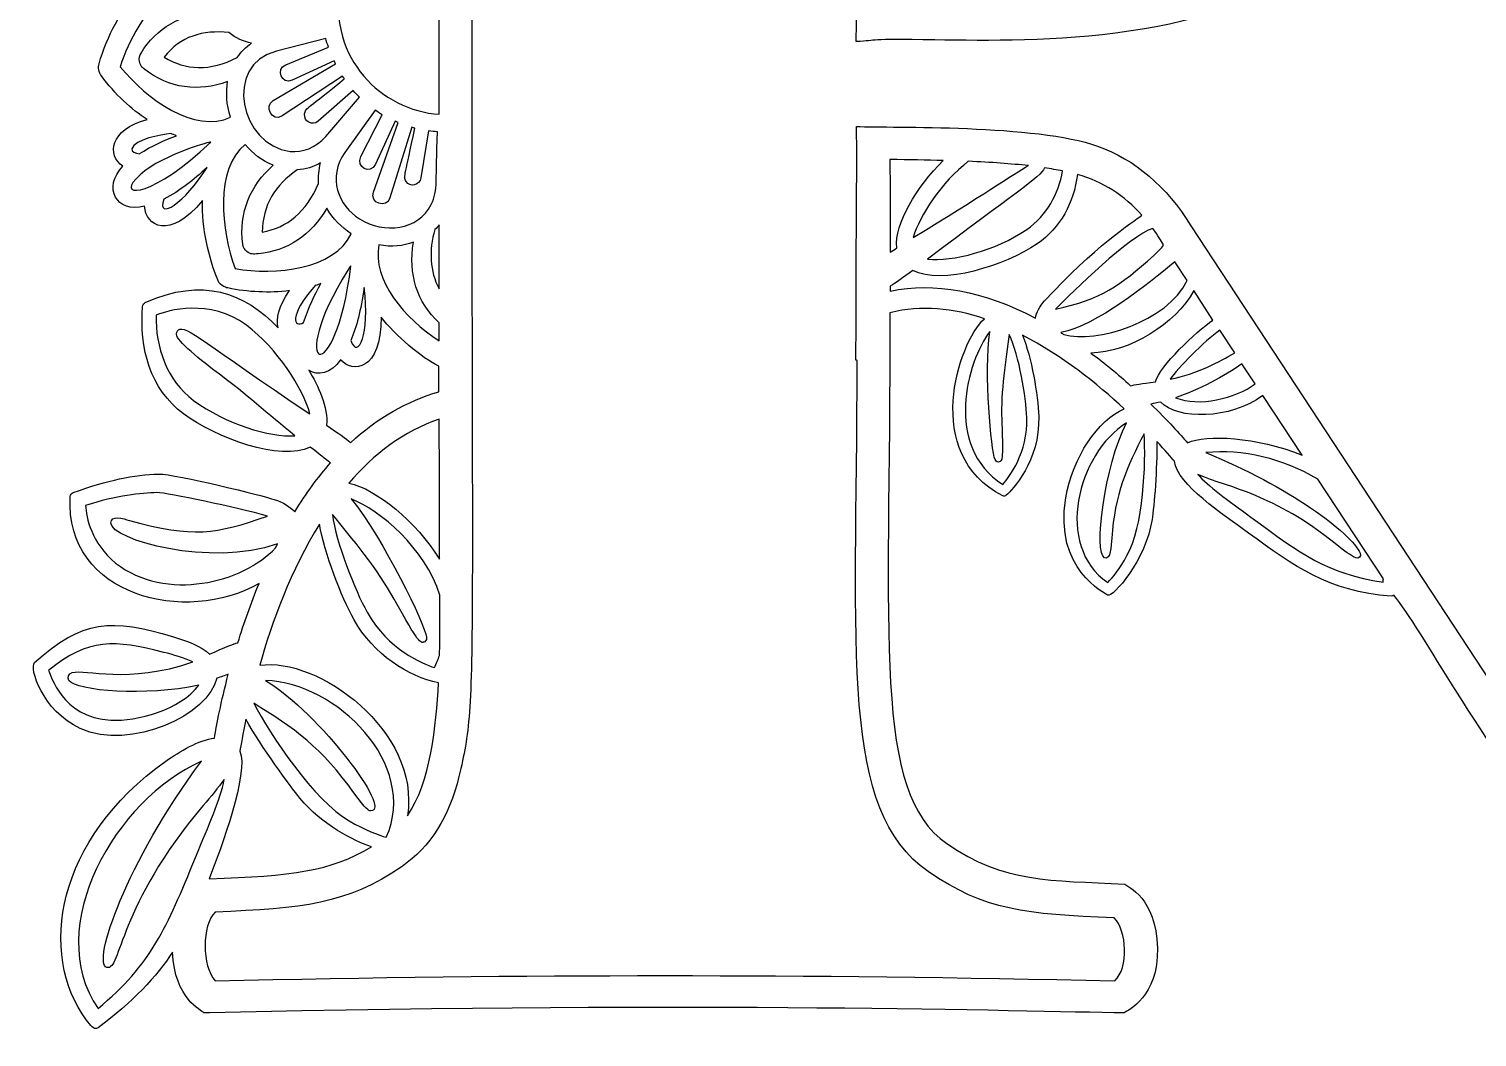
# Model space of a CAD drawing. Header units: millimetres. Extents: x -471 to 1551, y -2688 to 316.
# Drawn here: x 394.8 to 475.5, y -1606.5 to -1550.4 of the extents above; entities that cross this region are included whole.
import ezdxf

# ---------------------------------------------------------------- set-up
doc = ezdxf.new("R2010")
doc.units = ezdxf.units.MM
doc.header["$MEASUREMENT"] = 0
doc.layers.add('Layer 1', color=7, linetype='Continuous')

msp = doc.modelspace()

# ---------------------------------------------------------------- linework, layer by layer
at = {"layer": 'Layer 1', "color": 250}
for points, knots in [([(517.4818, -1598.5662), (517.4818, -1598.5662), (517.2238, -1598.0685), (517.2238, -1598.0685), (517.2238, -1598.0685), (517.2238, -1598.0685), (516.6709, -1598.0686), (516.6709, -1598.0686), (516.6709, -1598.0686), (513.3351, -1598.0686), (510.5707, -1597.2577), (508.4882, -1595.6727), (508.4882, -1595.6727), (502.9408, -1591.4708), (500.0289, -1584.4491), (479.5721, -1553.1556), (479.5721, -1553.1556), (484.3638, -1550.8704), (488.5289, -1547.424), (491.9753, -1542.8903), (491.9753, -1542.8903), (495.6796, -1538.0064), (497.5595, -1531.5377), (497.5595, -1523.6682), (497.5595, -1523.6682), (497.6148, -1513.2924), (493.2838, -1505.386), (484.6956, -1500.1705), (484.6956, -1500.1705), (478.5217, -1496.4845), (469.27, -1494.6231), (457.1986, -1494.6231), (457.1986, -1494.6231), (451.9646, -1494.6231), (423.7305, -1495.434), (404.6373, -1495.7657), (404.6373, -1495.7657), (404.5267, -1495.8579), (403.8449, -1496.0975), (403.3473, -1496.9452), (403.3473, -1496.9452), (400.1405, -1493.4067), (396.5283, -1494.4019), (396.5099, -1494.4019), (396.5099, -1494.4019), (396.3809, -1494.4204), (396.3072, -1494.5309), (396.3072, -1494.6599), (396.3072, -1494.6599), (396.5468, -1499.0462), (398.1686, -1501.3683), (400.3433, -1504.5197), (400.3433, -1504.5197), (401.3754, -1506.0125), (403.4026, -1509.4405), (405.0613, -1509.6248), (405.0613, -1509.6248), (405.3009, -1509.8459), (405.7616, -1510.2514), (406.3697, -1510.8412), (406.3697, -1510.8412), (404.619, -1510.8043), (402.0019, -1511.0623), (401.1357, -1511.2098), (401.1357, -1511.2098), (398.6108, -1511.6152), (396.602, -1513.4398), (396.3071, -1513.7899), (396.3071, -1513.7899), (396.3071, -1513.7899), (396.0123, -1514.0848), (396.0123, -1514.0848), (396.0123, -1514.0848), (395.8464, -1514.2691), (396.086, -1514.4718), (396.1781, -1514.7114), (396.1781, -1514.7114), (399.2375, -1519.6874), (407.0332, -1516.5543), (408.4523, -1513.0527), (408.4523, -1513.0527), (410.0925, -1514.9141), (411.9355, -1517.3653), (413.244, -1520.0928), (413.244, -1520.0928), (411.7512, -1519.4847), (409.2632, -1519.0608), (407.8073, -1519.0239), (407.8073, -1519.0239), (404.8033, -1518.9502), (402.8497, -1520.9222), (402.4811, -1521.3276), (402.4811, -1521.3276), (402.4074, -1521.3829), (402.3889, -1521.4935), (402.4442, -1521.5672), (402.4442, -1521.5672), (405.0613, -1527.004), (412.4884, -1524.7371), (414.2945, -1522.7283), (414.2945, -1522.7283), (414.9948, -1525.032), (415.3081, -1530.0633), (415.3081, -1530.0633), (415.3081, -1530.0633), (415.345, -1530.4134), (415.4371, -1530.8189), (415.603, -1531.2797), (415.603, -1531.2797), (414.0549, -1530.2661), (411.8986, -1529.7684), (411.3457, -1529.8237), (411.3457, -1529.8237), (411.1614, -1529.8422), (410.9771, -1529.9344), (410.8665, -1530.0634), (410.8665, -1530.0634), (410.8481, -1530.0818), (409.6686, -1531.335), (408.9683, -1533.1042), (408.9683, -1533.1042), (408.0837, -1531.0032), (406.6461, -1531.206), (406.2776, -1532.1828), (406.2776, -1532.1828), (404.9138, -1531.2244), (403.7159, -1532.2749), (404.3609, -1533.823), (404.3609, -1533.823), (403.808, -1533.9336), (403.5131, -1534.3759), (403.4947, -1534.8735), (403.4947, -1534.8735), (403.4579, -1535.8318), (404.4346, -1536.569), (405.2271, -1537.0482), (405.2271, -1537.0482), (403.9555, -1537.214), (402.4626, -1537.7853), (401.191, -1538.6516), (401.191, -1538.6516), (401.1726, -1538.67), (400.8409, -1538.8543), (400.8224, -1539.2782), (400.8224, -1539.2782), (400.7855, -1540.4946), (400.933, -1541.7294), (401.2647, -1542.8535), (401.2647, -1542.8535), (399.2928, -1541.8399), (398.2975, -1542.9272), (398.6108, -1543.9408), (398.6108, -1543.9408), (397.0074, -1544.1067), (396.6757, -1545.6916), (398.1501, -1546.4657), (398.1501, -1546.4657), (397.8368, -1546.8896), (397.7999, -1547.424), (398.1316, -1547.8479), (398.1316, -1547.8479), (398.7029, -1548.6036), (399.8824, -1548.5299), (400.8039, -1548.3639), (400.8039, -1548.3639), (399.9746, -1549.3039), (399.1637, -1550.723), (398.7029, -1552.3079), (398.7029, -1552.3079), (398.6476, -1552.5291), (398.6845, -1552.7871), (398.8319, -1552.9898), (398.8319, -1552.9898), (399.5875, -1554.0034), (400.509, -1554.8512), (401.3936, -1555.4225), (401.3936, -1555.4225), (399.2926, -1555.957), (399.1268, -1557.4129), (400.0299, -1558.0211), (400.0299, -1558.0211), (398.8872, -1559.219), (399.6612, -1560.6565), (401.2462, -1560.2511), (401.2462, -1560.2511), (401.2831, -1561.3569), (402.6469, -1562.1493), (404.4714, -1559.9378), (404.4714, -1559.9378), (404.4161, -1561.449), (404.8216, -1563.1261), (405.3192, -1564.3609), (405.3192, -1564.3609), (405.485, -1564.7479), (405.8721, -1564.8032), (405.8905, -1564.8032), (405.8905, -1564.8032), (406.9963, -1565.0428), (408.2127, -1565.0981), (409.3185, -1564.9507), (409.3185, -1564.9507), (408.7103, -1565.8168), (408.5628, -1566.5356), (408.6918, -1567.0332), (408.6918, -1567.0332), (406.7936, -1565.0428), (404.4714, -1564.1951), (401.2831, -1565.6141), (401.2831, -1565.6141), (401.2094, -1565.651), (401.1541, -1565.7248), (401.1356, -1565.8168), (401.1356, -1565.8168), (400.9329, -1568.1942), (401.5595, -1570.4243), (403.4209, -1571.8249), (403.4209, -1571.8249), (405.2086, -1573.1518), (408.8392, -1574.5156), (410.4794, -1573.6678), (410.4794, -1573.6678), (410.977, -1574.0548), (411.3272, -1574.3497), (411.6036, -1574.5524), (411.6036, -1574.5524), (410.9033, -1575.3634), (410.2399, -1576.2664), (409.6132, -1577.28), (409.6132, -1577.28), (409.3552, -1576.9852), (408.9682, -1576.7455), (408.4706, -1576.5981), (408.4706, -1576.5981), (407.973, -1576.4138), (402.9602, -1575.1605), (402.0386, -1575.179), (402.0386, -1575.179), (400.6564, -1575.1974), (399.1821, -1575.5108), (397.2654, -1576.2111), (397.2654, -1576.2111), (397.1732, -1576.2479), (397.1179, -1576.3217), (397.0995, -1576.4322), (397.0995, -1576.4322), (396.7678, -1581.998), (403.5867, -1583.6014), (407.6228, -1581.2792), (407.6228, -1581.2792), (407.1621, -1582.385), (406.7935, -1583.4539), (406.4434, -1584.5781), (406.4434, -1584.5781), (406.1669, -1584.6334), (405.743, -1584.8361), (404.8584, -1585.2047), (404.8584, -1585.2047), (404.3977, -1584.7624), (403.5868, -1584.4675), (402.8496, -1584.2464), (402.8496, -1584.2464), (399.4216, -1583.2143), (397.7445, -1583.2696), (395.1091, -1585.6839), (395.1091, -1585.6839), (394.7958, -1585.9788), (395.533, -1588.3562), (397.6525, -1589.3514), (397.6525, -1589.3514), (400.4538, -1590.6415), (404.8953, -1588.5589), (405.2639, -1586.5501), (405.2639, -1586.5501), (405.5035, -1586.4764), (405.7247, -1586.4026), (405.9089, -1586.3289), (405.9089, -1586.3289), (405.5034, -1587.877), (405.2639, -1589.1302), (405.1348, -1589.8859), (405.1348, -1589.8859), (404.2687, -1589.9965), (403.2181, -1590.623), (402.4256, -1591.1759), (402.4256, -1591.1759), (396.2886, -1595.5254), (395.275, -1601.8836), (398.0025, -1605.6064), (398.0025, -1605.6064), (398.2237, -1605.8644), (398.408, -1606.1961), (398.6475, -1606.0302), (398.6475, -1606.0302), (400.5458, -1604.6296), (401.9649, -1603.1552), (402.7942, -1601.8098), (402.7942, -1601.8098), (402.9232, -1604.4268), (404.4344, -1605.0718), (404.545, -1605.2008), (404.545, -1605.2008), (404.545, -1605.2008), (404.8583, -1605.2008), (404.8583, -1605.2008), (404.8583, -1605.2008), (433.0187, -1604.5558), (450.0108, -1605.1271), (455.8715, -1605.2008), (455.8715, -1605.2008), (456.0742, -1605.035), (457.7697, -1604.3347), (457.7144, -1601.5886), (457.7144, -1601.5886), (457.6591, -1598.7873), (456.0373, -1598.1607), (455.9083, -1598.0317), (455.9083, -1598.0317), (451.7248, -1597.7921), (449.1815, -1597.9948), (445.9748, -1595.7648), (445.9748, -1595.7648), (441.8465, -1592.8898), (442.8049, -1584.6334), (442.8049, -1566.1853), (442.8049, -1566.1853), (444.5557, -1565.743), (446.3434, -1565.9457), (448.0758, -1566.5171), (448.0758, -1566.5171), (446.583, -1567.8809), (444.5742, -1574.0548), (449.0894, -1576.3954), (449.0894, -1576.3954), (449.1631, -1576.4322), (449.2369, -1576.4138), (449.2921, -1576.3585), (449.2921, -1576.3585), (449.6054, -1576.0637), (451.172, -1574.4603), (451.0982, -1571.9723), (451.0982, -1571.9723), (451.0614, -1570.7559), (450.6928, -1568.6734), (450.1951, -1567.4386), (450.1951, -1567.4386), (452.3882, -1568.5628), (454.3786, -1570.1477), (455.8715, -1571.5483), (455.8715, -1571.5483), (454.3971, -1572.1381), (452.9965, -1574.2391), (452.6095, -1576.5059), (452.6095, -1576.5059), (451.946, -1580.5052), (454.8026, -1581.7952), (454.9316, -1581.9243), (454.9316, -1581.9243), (455.2265, -1582.0901), (457.0879, -1579.9339), (457.4196, -1577.7039), (457.4196, -1577.7039), (457.5303, -1576.9851), (457.7145, -1574.8104), (457.6777, -1573.3544), (457.6777, -1573.3544), (458.1568, -1573.8521), (458.4886, -1574.2575), (458.6729, -1574.4602), (458.6729, -1574.4602), (458.8387, -1575.7872), (461.3636, -1577.4089), (462.8011, -1578.4595), (462.8011, -1578.4595), (465.3445, -1580.3209), (467.2243, -1581.7031), (470.7443, -1581.9795), (470.7443, -1581.9795), (470.7996, -1581.9795), (470.8549, -1581.961), (470.8917, -1581.9242), (470.8917, -1581.9242), (474.1169, -1585.7391), (483.258, -1606.5461), (499.8816, -1606.5461), (499.8816, -1606.5461), (516.7078, -1606.5461), (517.0764, -1605.0902), (517.445, -1605.0534), (517.445, -1605.0534), (517.445, -1605.0534), (517.5924, -1604.8322), (517.5924, -1604.8322), (517.5924, -1604.8322), (518.5323, -1603.3763), (518.1821, -1599.8931), (517.4818, -1598.5662)], [0, 0, 0, 0, 0.01, 0.01, 0.01, 0.01, 0.02, 0.02, 0.02, 0.02, 0.03, 0.03, 0.03, 0.03, 0.04, 0.04, 0.04, 0.04, 0.05, 0.05, 0.05, 0.05, 0.06, 0.06, 0.06, 0.06, 0.07, 0.07, 0.07, 0.07, 0.08, 0.08, 0.08, 0.08, 0.09, 0.09, 0.09, 0.09, 0.1, 0.1, 0.1, 0.1, 0.11, 0.11, 0.11, 0.11, 0.12, 0.12, 0.12, 0.12, 0.13, 0.13, 0.13, 0.13, 0.14, 0.14, 0.14, 0.14, 0.15, 0.15, 0.15, 0.15, 0.16, 0.16, 0.16, 0.16, 0.17, 0.17, 0.17, 0.17, 0.18, 0.18, 0.18, 0.18, 0.19, 0.19, 0.19, 0.19, 0.2, 0.2, 0.2, 0.2, 0.21, 0.21, 0.21, 0.21, 0.22, 0.22, 0.22, 0.22, 0.23, 0.23, 0.23, 0.23, 0.24, 0.24, 0.24, 0.24, 0.25, 0.25, 0.25, 0.25, 0.26, 0.26, 0.26, 0.26, 0.27, 0.27, 0.27, 0.27, 0.28, 0.28, 0.28, 0.28, 0.29, 0.29, 0.29, 0.29, 0.3, 0.3, 0.3, 0.3, 0.31, 0.31, 0.31, 0.31, 0.32, 0.32, 0.32, 0.32, 0.33, 0.33, 0.33, 0.33, 0.34, 0.34, 0.34, 0.34, 0.35, 0.35, 0.35, 0.35, 0.36, 0.36, 0.36, 0.36, 0.37, 0.37, 0.37, 0.37, 0.38, 0.38, 0.38, 0.38, 0.39, 0.39, 0.39, 0.39, 0.4, 0.4, 0.4, 0.4, 0.41, 0.41, 0.41, 0.41, 0.42, 0.42, 0.42, 0.42, 0.43, 0.43, 0.43, 0.43, 0.44, 0.44, 0.44, 0.44, 0.45, 0.45, 0.45, 0.45, 0.46, 0.46, 0.46, 0.46, 0.47, 0.47, 0.47, 0.47, 0.48, 0.48, 0.48, 0.48, 0.49, 0.49, 0.49, 0.49, 0.5, 0.5, 0.5, 0.5, 0.51, 0.51, 0.51, 0.51, 0.52, 0.52, 0.52, 0.52, 0.53, 0.53, 0.53, 0.53, 0.54, 0.54, 0.54, 0.54, 0.55, 0.55, 0.55, 0.55, 0.56, 0.56, 0.56, 0.56, 0.57, 0.57, 0.57, 0.57, 0.58, 0.58, 0.58, 0.58, 0.59, 0.59, 0.59, 0.59, 0.6, 0.6, 0.6, 0.6, 0.61, 0.61, 0.61, 0.61, 0.62, 0.62, 0.62, 0.62, 0.63, 0.63, 0.63, 0.63, 0.64, 0.64, 0.64, 0.64, 0.65, 0.65, 0.65, 0.65, 0.66, 0.66, 0.66, 0.66, 0.67, 0.67, 0.67, 0.67, 0.68, 0.68, 0.68, 0.68, 0.69, 0.69, 0.69, 0.69, 0.7, 0.7, 0.7, 0.7, 0.71, 0.71, 0.71, 0.71, 0.72, 0.72, 0.72, 0.72, 0.73, 0.73, 0.73, 0.73, 0.74, 0.74, 0.74, 0.74, 0.75, 0.75, 0.75, 0.75, 0.76, 0.76, 0.76, 0.76, 0.77, 0.77, 0.77, 0.77, 0.78, 0.78, 0.78, 0.78, 0.79, 0.79, 0.79, 0.79, 0.8, 0.8, 0.8, 0.8, 0.81, 0.81, 0.81, 0.81, 0.82, 0.82, 0.82, 0.82, 0.83, 0.83, 0.83, 0.83, 0.84, 0.84, 0.84, 0.84, 0.85, 0.85, 0.85, 0.85, 0.86, 0.86, 0.86, 0.86, 0.87, 0.87, 0.87, 0.87, 0.88, 0.88, 0.88, 0.88, 0.89, 0.89, 0.89, 0.89, 0.9, 0.9, 0.9, 0.9, 0.91, 0.91, 0.91, 0.91, 0.92, 0.92, 0.92, 0.92, 0.93, 0.93, 0.93, 0.93, 0.94, 0.94, 0.94, 0.94, 0.95, 0.95, 0.95, 0.95, 0.96, 0.96, 0.96, 0.96, 0.97, 0.97, 0.97, 0.97, 0.98, 0.98, 0.98, 0.98, 1, 1, 1, 1]), ([(516.1549, -1603.6343), (514.7358, -1604.1503), (510.6997, -1604.7217), (499.8999, -1604.7217), (499.8999, -1604.7217), (492.436, -1604.7217), (485.3221, -1599.9668), (478.798, -1590.5862), (478.798, -1590.5862), (478.798, -1590.5862), (459.576, -1561.3384), (459.576, -1561.3384), (459.576, -1561.3384), (458.2306, -1559.1453), (456.4798, -1557.6524), (454.3788, -1556.8968), (454.3788, -1556.8968), (450.9878, -1555.6804), (442.8972, -1555.8832), (440.9436, -1555.8095), (440.9436, -1555.8095), (440.9436, -1556.5098), (440.9621, -1557.4313), (440.9621, -1558.9241), (440.9621, -1558.9241), (440.9621, -1558.9241), (440.9621, -1558.9426), (440.9436, -1558.9426), (440.9436, -1558.9426), (440.9251, -1561.7807), (440.9251, -1565.1165), (440.9068, -1568.8209), (440.9068, -1568.8209), (440.9252, -1568.8209), (440.9621, -1568.8393), (440.9805, -1568.8393), (440.9805, -1568.8393), (440.9436, -1585.4813), (440.0037, -1593.8852), (444.9428, -1597.3315), (444.9428, -1597.3315), (448.0574, -1599.4878), (450.398, -1599.7089), (455.3002, -1599.9117), (455.3002, -1599.9117), (456.019, -1600.5936), (456.1296, -1602.713), (455.3371, -1603.4133), (455.3371, -1603.4133), (438.0133, -1603.0263), (422.5139, -1603.0263), (405.1717, -1603.4133), (405.1717, -1603.4133), (404.4345, -1602.6209), (404.4345, -1600.2803), (405.1717, -1599.58), (405.1717, -1599.58), (410.0002, -1599.3957), (412.5251, -1599.1561), (415.6028, -1597.0367), (415.6028, -1597.0367), (417.1694, -1595.9677), (418.2382, -1594.2722), (418.7727, -1592.0238), (418.7727, -1592.0238), (419.9338, -1587.1768), (419.344, -1587.6375), (419.5283, -1532.2381), (419.5283, -1532.2381), (419.5836, -1514.2509), (419.602, -1512.3526), (418.7727, -1508.8878), (418.7727, -1508.8878), (418.2382, -1506.621), (417.1693, -1504.907), (415.6028, -1503.8381), (415.6028, -1503.8381), (412.5066, -1501.7002), (410.1292, -1501.4975), (405.1901, -1501.2948), (405.1901, -1501.2948), (404.4344, -1500.5207), (404.4713, -1498.217), (405.1347, -1497.6088), (405.1347, -1497.6088), (412.009, -1497.572), (451.5037, -1496.4846), (457.1616, -1496.4846), (457.1616, -1496.4846), (471.1128, -1496.4846), (486.0776, -1498.7146), (492.7307, -1510.8965), (492.7307, -1510.8965), (494.7211, -1514.5272), (495.6979, -1518.8213), (495.6795, -1523.6867), (495.6795, -1523.6867), (495.6795, -1531.1507), (493.9287, -1537.2325), (490.4639, -1541.803), (490.4639, -1541.803), (484.3084, -1549.912), (477.471, -1551.9761), (476.8076, -1552.3816), (476.8076, -1552.3816), (476.8076, -1552.3816), (477.3973, -1553.3031), (477.3973, -1553.3031), (477.3973, -1553.3031), (498.3702, -1585.3153), (501.4111, -1592.6872), (507.327, -1597.1655), (507.327, -1597.1655), (509.6123, -1598.8979), (512.5242, -1599.8194), (516.0074, -1599.9115), (516.0074, -1599.9115), (516.3576, -1600.9989), (516.4314, -1602.8419), (516.1549, -1603.6343)], [0, 0, 0, 0, 0.0322581, 0.0322581, 0.0322581, 0.0322581, 0.0645161, 0.0645161, 0.0645161, 0.0645161, 0.0967742, 0.0967742, 0.0967742, 0.0967742, 0.1290323, 0.1290323, 0.1290323, 0.1290323, 0.1612903, 0.1612903, 0.1612903, 0.1612903, 0.1935484, 0.1935484, 0.1935484, 0.1935484, 0.2258065, 0.2258065, 0.2258065, 0.2258065, 0.2580645, 0.2580645, 0.2580645, 0.2580645, 0.2903226, 0.2903226, 0.2903226, 0.2903226, 0.3225806, 0.3225806, 0.3225806, 0.3225806, 0.3548387, 0.3548387, 0.3548387, 0.3548387, 0.3870968, 0.3870968, 0.3870968, 0.3870968, 0.4193548, 0.4193548, 0.4193548, 0.4193548, 0.4516129, 0.4516129, 0.4516129, 0.4516129, 0.483871, 0.483871, 0.483871, 0.483871, 0.516129, 0.516129, 0.516129, 0.516129, 0.5483871, 0.5483871, 0.5483871, 0.5483871, 0.5806452, 0.5806452, 0.5806452, 0.5806452, 0.6129032, 0.6129032, 0.6129032, 0.6129032, 0.6451613, 0.6451613, 0.6451613, 0.6451613, 0.6774194, 0.6774194, 0.6774194, 0.6774194, 0.7096774, 0.7096774, 0.7096774, 0.7096774, 0.7419355, 0.7419355, 0.7419355, 0.7419355, 0.7741935, 0.7741935, 0.7741935, 0.7741935, 0.8064516, 0.8064516, 0.8064516, 0.8064516, 0.8387097, 0.8387097, 0.8387097, 0.8387097, 0.8709677, 0.8709677, 0.8709677, 0.8709677, 0.9032258, 0.9032258, 0.9032258, 0.9032258, 0.9354839, 0.9354839, 0.9354839, 0.9354839, 1, 1, 1, 1]), ([(451.8355, -1501.2947), (437.7369, -1501.2947), (441.5334, -1508.943), (440.9436, -1550.0595), (440.9436, -1550.0595), (440.9436, -1550.0595), (440.9251, -1551.0731), (440.9251, -1551.0731), (440.9251, -1551.0731), (442.2336, -1551.0178), (441.3859, -1550.9073), (445.3114, -1550.981), (445.3114, -1550.981), (451.1351, -1551.0731), (460.8844, -1551.239), (467.685, -1546.0971), (467.685, -1546.0971), (472.0712, -1542.7798), (474.2828, -1536.2004), (474.2828, -1526.5064), (474.2828, -1526.5064), (474.3012, -1509.7907), (466.7451, -1501.2947), (451.8355, -1501.2947)], [0, 0, 0, 0, 0.1428571, 0.1428571, 0.1428571, 0.1428571, 0.2857143, 0.2857143, 0.2857143, 0.2857143, 0.4285714, 0.4285714, 0.4285714, 0.4285714, 0.5714286, 0.5714286, 0.5714286, 0.5714286, 0.7142857, 0.7142857, 0.7142857, 0.7142857, 1, 1, 1, 1]), ([(417.6854, -1542.7981), (417.6854, -1546.4472), (417.667, -1550.5386), (417.667, -1555.1275), (417.667, -1555.1275), (414.4602, -1554.9064), (411.5115, -1552.0498), (412.1196, -1547.9953), (412.1196, -1547.9953), (412.5804, -1545.0097), (414.9763, -1542.9456), (417.6854, -1542.7981)], [0, 0, 0, 0, 0.25, 0.25, 0.25, 0.25, 0.5, 0.5, 0.5, 0.5, 1, 1, 1, 1]), ([(399.8824, -1552.4737), (400.1404, -1551.7181), (400.4722, -1550.9256), (400.9145, -1550.2253), (400.9145, -1550.2253), (401.7254, -1548.9352), (403.126, -1547.4793), (404.6004, -1547.5346), (404.6004, -1547.5346), (404.6004, -1548.1796), (404.7479, -1548.843), (405.0796, -1549.4697), (405.0796, -1549.4697), (403.2735, -1549.4881), (401.8913, -1550.3358), (401.0435, -1551.7181), (401.0435, -1551.7181), (400.8776, -1551.9761), (400.9145, -1552.3631), (401.1909, -1552.5842), (401.1909, -1552.5842), (402.6469, -1553.7085), (404.2503, -1553.8927), (405.8721, -1553.303), (405.8721, -1553.303), (405.7799, -1553.8928), (405.7984, -1554.5931), (406.0379, -1555.2934), (406.0379, -1555.2934), (404.0475, -1556.2149), (401.3568, -1554.2982), (399.8824, -1552.4737)], [0, 0, 0, 0, 0.1111111, 0.1111111, 0.1111111, 0.1111111, 0.2222222, 0.2222222, 0.2222222, 0.2222222, 0.3333333, 0.3333333, 0.3333333, 0.3333333, 0.4444444, 0.4444444, 0.4444444, 0.4444444, 0.5555556, 0.5555556, 0.5555556, 0.5555556, 0.6666667, 0.6666667, 0.6666667, 0.6666667, 0.7777778, 0.7777778, 0.7777778, 0.7777778, 1, 1, 1, 1]), ([(405.9457, -1550.5754), (406.3328, -1550.8887), (406.7382, -1551.0731), (407.199, -1551.1652), (407.199, -1551.1652), (406.8857, -1551.3679), (406.6277, -1551.6444), (406.4065, -1551.9577), (406.4065, -1551.9577), (404.9137, -1552.7501), (403.513, -1552.6764), (402.3336, -1551.9392), (402.3336, -1551.9392), (403.2182, -1550.7966), (404.4898, -1550.4096), (405.9457, -1550.5754)], [0, 0, 0, 0, 0.2, 0.2, 0.2, 0.2, 0.4, 0.4, 0.4, 0.4, 0.6, 0.6, 0.6, 0.6, 1, 1, 1, 1]), ([(409.3552, -1557.1917), (406.6092, -1556.8784), (405.5771, -1552.3631), (408.5996, -1551.6075), (408.5996, -1551.6075), (408.5996, -1551.6075), (411.3456, -1550.9072), (411.3456, -1550.9072), (411.3456, -1550.9072), (411.3825, -1551.0547), (411.4378, -1551.2205), (411.4931, -1551.3864), (411.4931, -1551.3864), (411.4931, -1551.3864), (409.1157, -1552.3631), (409.1157, -1552.3631), (409.1157, -1552.3631), (408.5259, -1552.6027), (408.8945, -1553.5058), (409.4658, -1553.2293), (409.4658, -1553.2293), (409.4658, -1553.2293), (411.8064, -1552.142), (411.8064, -1552.142), (411.8064, -1552.142), (411.8249, -1552.1973), (411.8617, -1552.2526), (411.8801, -1552.3078), (411.8801, -1552.3078), (411.8801, -1552.3078), (408.4154, -1554.3535), (408.4154, -1554.3535), (408.4154, -1554.3535), (407.8624, -1554.6853), (408.3785, -1555.5699), (408.913, -1555.2197), (408.913, -1555.2197), (408.913, -1555.2197), (412.2856, -1553.0081), (412.2856, -1553.0081), (412.2856, -1553.0081), (412.3409, -1553.1003), (412.3593, -1553.1188), (412.3778, -1553.1556), (412.3778, -1553.1556), (410.3874, -1554.7958), (410.2031, -1554.759), (410.1662, -1555.1092), (410.1662, -1555.1092), (410.1109, -1555.533), (410.6085, -1555.7911), (410.9218, -1555.5146), (410.9218, -1555.5146), (410.9218, -1555.5146), (412.8754, -1553.8007), (412.8754, -1553.8007), (412.8754, -1553.8007), (413.0229, -1553.9665), (413.0597, -1554.0034), (413.2256, -1554.1693), (413.2256, -1554.1693), (413.2256, -1554.1693), (411.3457, -1556.3624), (411.3457, -1556.3624), (411.3457, -1556.3624), (410.7743, -1557.0074), (410.0372, -1557.2654), (409.3552, -1557.1917)], [0, 0, 0, 0, 0.0555556, 0.0555556, 0.0555556, 0.0555556, 0.1111111, 0.1111111, 0.1111111, 0.1111111, 0.1666667, 0.1666667, 0.1666667, 0.1666667, 0.2222222, 0.2222222, 0.2222222, 0.2222222, 0.2777778, 0.2777778, 0.2777778, 0.2777778, 0.3333333, 0.3333333, 0.3333333, 0.3333333, 0.3888889, 0.3888889, 0.3888889, 0.3888889, 0.4444444, 0.4444444, 0.4444444, 0.4444444, 0.5, 0.5, 0.5, 0.5, 0.5555556, 0.5555556, 0.5555556, 0.5555556, 0.6111111, 0.6111111, 0.6111111, 0.6111111, 0.6666667, 0.6666667, 0.6666667, 0.6666667, 0.7222222, 0.7222222, 0.7222222, 0.7222222, 0.7777778, 0.7777778, 0.7777778, 0.7777778, 0.8333333, 0.8333333, 0.8333333, 0.8333333, 0.8888889, 0.8888889, 0.8888889, 0.8888889, 1, 1, 1, 1]), ([(413.2255, -1560.9513), (412.046, -1560.2326), (411.4194, -1558.6292), (412.4146, -1557.247), (412.4146, -1557.247), (412.4146, -1557.247), (414.0916, -1554.888), (414.0916, -1554.888), (414.0916, -1554.888), (414.2206, -1554.9802), (414.3497, -1555.0723), (414.4971, -1555.1645), (414.4971, -1555.1645), (414.4971, -1555.1645), (413.2992, -1557.4866), (413.2992, -1557.4866), (413.2992, -1557.4866), (413.0043, -1558.0579), (413.8336, -1558.5186), (414.1101, -1557.9104), (414.1101, -1557.9104), (414.1101, -1557.9104), (415.2159, -1555.5145), (415.2159, -1555.5145), (415.2159, -1555.5145), (415.2896, -1555.5514), (415.308, -1555.5514), (415.3817, -1555.5882), (415.3817, -1555.5882), (415.3817, -1555.5882), (413.9995, -1559.4585), (413.9995, -1559.4585), (413.9995, -1559.4585), (413.7783, -1560.0667), (414.7367, -1560.4168), (414.921, -1559.7903), (414.921, -1559.7903), (414.921, -1559.7903), (416.1374, -1555.8463), (416.1374, -1555.8463), (416.1374, -1555.8463), (416.1558, -1555.8463), (416.3217, -1555.9016), (416.3032, -1555.9016), (416.3032, -1555.9016), (415.8056, -1558.4818), (415.6397, -1558.5739), (415.824, -1558.8688), (415.824, -1558.8688), (416.0452, -1559.219), (416.5797, -1559.09), (416.6534, -1558.6661), (416.6534, -1558.6661), (416.6534, -1558.6661), (417.0772, -1556.0491), (417.0772, -1556.0491), (417.0772, -1556.0491), (417.2615, -1556.0675), (417.409, -1556.0859), (417.5748, -1556.1044), (417.5748, -1556.1044), (417.4458, -1558.7951), (417.6301, -1559.348), (417.2247, -1560.1589), (417.2247, -1560.1589), (416.4875, -1561.5964), (414.6077, -1561.8175), (413.2255, -1560.9513)], [0, 0, 0, 0, 0.0555556, 0.0555556, 0.0555556, 0.0555556, 0.1111111, 0.1111111, 0.1111111, 0.1111111, 0.1666667, 0.1666667, 0.1666667, 0.1666667, 0.2222222, 0.2222222, 0.2222222, 0.2222222, 0.2777778, 0.2777778, 0.2777778, 0.2777778, 0.3333333, 0.3333333, 0.3333333, 0.3333333, 0.3888889, 0.3888889, 0.3888889, 0.3888889, 0.4444444, 0.4444444, 0.4444444, 0.4444444, 0.5, 0.5, 0.5, 0.5, 0.5555556, 0.5555556, 0.5555556, 0.5555556, 0.6111111, 0.6111111, 0.6111111, 0.6111111, 0.6666667, 0.6666667, 0.6666667, 0.6666667, 0.7222222, 0.7222222, 0.7222222, 0.7222222, 0.7777778, 0.7777778, 0.7777778, 0.7777778, 0.8333333, 0.8333333, 0.8333333, 0.8333333, 0.8888889, 0.8888889, 0.8888889, 0.8888889, 1, 1, 1, 1]), ([(400.7486, -1558.7398), (401.9281, -1557.4497), (404.7847, -1556.7125), (404.8769, -1556.6757), (404.8769, -1556.6757), (404.8953, -1556.6757), (404.9137, -1556.6757), (404.9322, -1556.6757), (404.9322, -1556.6757), (401.7438, -1559.735), (399.7534, -1559.8087), (400.7486, -1558.7398)], [0, 0, 0, 0, 0.25, 0.25, 0.25, 0.25, 0.5, 0.5, 0.5, 0.5, 1, 1, 1, 1]), ([(400.5275, -1557.0442), (400.7118, -1556.5098), (402.1493, -1556.2702), (402.7022, -1556.1965), (402.7022, -1556.1965), (402.7943, -1556.2333), (402.9233, -1556.2886), (403.0155, -1556.3255), (403.0155, -1556.3255), (402.352, -1556.5651), (401.6517, -1556.8784), (400.9329, -1557.3391), (400.9329, -1557.3391), (400.767, -1557.3022), (400.4722, -1557.2101), (400.5275, -1557.0442)], [0, 0, 0, 0, 0.2, 0.2, 0.2, 0.2, 0.4, 0.4, 0.4, 0.4, 0.6, 0.6, 0.6, 0.6, 1, 1, 1, 1]), ([(406.2959, -1563.7158), (405.485, -1561.6147), (405.1717, -1558.15), (406.8488, -1556.8046), (406.8488, -1556.8046), (407.2727, -1557.3206), (407.7888, -1557.7261), (408.4154, -1557.9657), (408.4154, -1557.9657), (407.1437, -1559.09), (406.4803, -1560.6011), (406.7198, -1562.3704), (406.7198, -1562.3704), (406.7383, -1562.5362), (406.8304, -1562.6837), (406.941, -1562.7758), (406.941, -1562.7758), (407.1437, -1562.9417), (407.328, -1562.9233), (407.5676, -1562.9048), (407.5676, -1562.9048), (409.2078, -1562.7574), (410.5348, -1561.8727), (411.4009, -1560.3615), (411.4009, -1560.3615), (411.7327, -1560.9513), (412.2119, -1561.4304), (412.7647, -1561.7806), (412.7647, -1561.7806), (411.8248, -1563.7711), (408.5259, -1564.1397), (406.2959, -1563.7158)], [0, 0, 0, 0, 0.1111111, 0.1111111, 0.1111111, 0.1111111, 0.2222222, 0.2222222, 0.2222222, 0.2222222, 0.3333333, 0.3333333, 0.3333333, 0.3333333, 0.4444444, 0.4444444, 0.4444444, 0.4444444, 0.5555556, 0.5555556, 0.5555556, 0.5555556, 0.6666667, 0.6666667, 0.6666667, 0.6666667, 0.7777778, 0.7777778, 0.7777778, 0.7777778, 1, 1, 1, 1]), ([(402.3151, -1559.864), (403.255, -1559.3663), (403.9553, -1558.795), (404.7294, -1558.0947), (404.7294, -1558.0947), (403.4946, -1560.0667), (401.8913, -1561.0988), (402.3151, -1559.864)], [0, 0, 0, 0, 0.3333333, 0.3333333, 0.3333333, 0.3333333, 1, 1, 1, 1]), ([(410.9402, -1558.9793), (410.2767, -1560.5827), (409.1709, -1561.4489), (407.8071, -1561.6885), (407.8071, -1561.6885), (407.8071, -1560.2141), (408.5443, -1559.0531), (409.7422, -1558.2237), (409.7422, -1558.2237), (410.2214, -1558.2053), (410.6637, -1558.0579), (411.0507, -1557.8367), (411.0507, -1557.8367), (410.9586, -1558.2238), (410.9218, -1558.6108), (410.9402, -1558.9793)], [0, 0, 0, 0, 0.2, 0.2, 0.2, 0.2, 0.4, 0.4, 0.4, 0.4, 0.6, 0.6, 0.6, 0.6, 1, 1, 1, 1]), ([(442.805, -1557.6524), (443.8739, -1557.6524), (444.8507, -1557.6709), (445.7722, -1557.7077), (445.7722, -1557.7077), (444.3162, -1559.1636), (443.0262, -1561.2277), (443.192, -1562.5731), (443.192, -1562.5731), (443.063, -1562.6653), (442.934, -1562.739), (442.8234, -1562.8127), (442.8234, -1562.8127), (442.8235, -1561.1725), (442.805, -1559.4586), (442.805, -1557.6524)], [0, 0, 0, 0, 0.2, 0.2, 0.2, 0.2, 0.4, 0.4, 0.4, 0.4, 0.6, 0.6, 0.6, 0.6, 1, 1, 1, 1]), ([(444.0951, -1562.0018), (444.4637, -1560.7486), (445.68, -1558.9241), (447.1728, -1557.7446), (447.1728, -1557.7446), (448.4444, -1557.7999), (449.5687, -1557.892), (450.527, -1557.9842), (450.527, -1557.9842), (449.6793, -1558.4633), (447.9469, -1559.6613), (444.0951, -1562.0018)], [0, 0, 0, 0, 0.25, 0.25, 0.25, 0.25, 0.5, 0.5, 0.5, 0.5, 1, 1, 1, 1]), ([(451.4116, -1558.1132), (451.7802, -1558.1685), (452.1119, -1558.2238), (452.4252, -1558.279), (452.4252, -1558.279), (452.2041, -1559.5507), (451.5591, -1560.767), (450.4348, -1561.5411), (450.4348, -1561.5411), (448.684, -1562.739), (446.2697, -1563.3471), (444.9059, -1563.1998), (444.9059, -1563.1998), (449.5503, -1559.6613), (451.2642, -1558.6108), (451.4116, -1558.1132)], [0, 0, 0, 0, 0.2, 0.2, 0.2, 0.2, 0.4, 0.4, 0.4, 0.4, 0.6, 0.6, 0.6, 0.6, 1, 1, 1, 1]), ([(450.9141, -1566.4802), (448.0206, -1564.969), (445.2746, -1564.453), (442.8235, -1564.9875), (442.8235, -1564.9875), (442.8235, -1564.8953), (442.8235, -1564.8031), (442.8235, -1564.711), (442.8235, -1564.711), (443.1183, -1564.5267), (443.5054, -1564.2502), (444.0767, -1563.8264), (444.0767, -1563.8264), (445.6801, -1564.6925), (449.237, -1563.5499), (451.0062, -1562.352), (451.0062, -1562.352), (452.3331, -1561.4305), (453.0519, -1560.0667), (453.2546, -1558.4817), (453.2546, -1558.4817), (454.6922, -1558.8687), (455.89, -1559.6797), (456.8484, -1560.7486), (456.8484, -1560.7486), (456.3508, -1561.1356), (454.1577, -1562.5363), (451.4301, -1565.5218), (451.4301, -1565.5218), (451.1536, -1565.8352), (450.9693, -1566.1669), (450.9141, -1566.4802)], [0, 0, 0, 0, 0.1111111, 0.1111111, 0.1111111, 0.1111111, 0.2222222, 0.2222222, 0.2222222, 0.2222222, 0.3333333, 0.3333333, 0.3333333, 0.3333333, 0.4444444, 0.4444444, 0.4444444, 0.4444444, 0.5555556, 0.5555556, 0.5555556, 0.5555556, 0.6666667, 0.6666667, 0.6666667, 0.6666667, 0.7777778, 0.7777778, 0.7777778, 0.7777778, 1, 1, 1, 1]), ([(417.667, -1564.8585), (417.1325, -1563.8632), (417.0957, -1562.7206), (417.4274, -1561.5411), (417.4274, -1561.5411), (417.5195, -1561.4674), (417.5932, -1561.3753), (417.667, -1561.2831), (417.667, -1561.2831), (417.667, -1562.4441), (417.667, -1563.6421), (417.667, -1564.8585)], [0, 0, 0, 0, 0.25, 0.25, 0.25, 0.25, 0.5, 0.5, 0.5, 0.5, 1, 1, 1, 1]), ([(457.4566, -1561.4858), (457.7699, -1561.8913), (457.9173, -1562.1677), (458.0647, -1562.4073), (458.0647, -1562.4073), (457.9357, -1562.5916), (457.7514, -1562.7759), (457.5118, -1562.9971), (457.5118, -1562.9971), (455.5951, -1564.6926), (454.5999, -1565.4482), (452.0382, -1565.9827), (452.0382, -1565.9827), (452.9966, -1565.0058), (456.1849, -1561.8913), (457.4566, -1561.4858)], [0, 0, 0, 0, 0.2, 0.2, 0.2, 0.2, 0.4, 0.4, 0.4, 0.4, 0.6, 0.6, 0.6, 0.6, 1, 1, 1, 1]), ([(414.3128, -1562.4073), (415.0131, -1562.5363), (415.6766, -1562.4626), (416.2295, -1562.2598), (416.2295, -1562.2598), (415.9347, -1564.0291), (416.4322, -1565.5956), (417.6671, -1566.7566), (417.6671, -1566.7566), (417.6671, -1567.0884), (417.6671, -1567.4201), (417.6671, -1567.7519), (417.6671, -1567.7519), (415.7687, -1566.5171), (413.9073, -1564.3608), (414.3128, -1562.4073)], [0, 0, 0, 0, 0.2, 0.2, 0.2, 0.2, 0.4, 0.4, 0.4, 0.4, 0.6, 0.6, 0.6, 0.6, 1, 1, 1, 1]), ([(412.5804, -1563.8079), (412.5804, -1563.8079), (412.7094, -1563.6052), (412.7094, -1563.6052), (412.7094, -1563.6052), (412.7279, -1563.5868), (412.7279, -1563.5868), (412.7463, -1563.5684), (412.7463, -1563.5684), (411.8986, -1570.6453), (408.9867, -1569.5396), (412.5804, -1563.8079)], [0, 0, 0, 0, 0.25, 0.25, 0.25, 0.25, 0.5, 0.5, 0.5, 0.5, 1, 1, 1, 1]), ([(452.499, -1567.4017), (452.4437, -1567.3649), (452.3884, -1567.328), (452.3331, -1567.2911), (452.3331, -1567.2911), (454.3235, -1566.9041), (457.1617, -1564.6004), (458.6913, -1563.3471), (458.6913, -1563.3471), (458.6913, -1563.3471), (459.3733, -1564.3976), (459.3733, -1564.3976), (459.3733, -1564.3976), (458.2675, -1566.6829), (454.2866, -1567.9177), (452.499, -1567.4017)], [0, 0, 0, 0, 0.2, 0.2, 0.2, 0.2, 0.4, 0.4, 0.4, 0.4, 0.6, 0.6, 0.6, 0.6, 1, 1, 1, 1]), ([(410.1109, -1566.7382), (409.5764, -1567.0515), (409.2447, -1566.3881), (410.7559, -1564.6741), (410.7559, -1564.6741), (410.8665, -1564.6373), (410.977, -1564.6004), (411.0692, -1564.5635), (411.0692, -1564.5635), (410.719, -1565.1901), (410.3873, -1565.8905), (410.1109, -1566.7382)], [0, 0, 0, 0, 0.25, 0.25, 0.25, 0.25, 0.5, 0.5, 0.5, 0.5, 1, 1, 1, 1]), ([(413.4835, -1564.7847), (413.8153, -1567.3832), (413.1333, -1568.8392), (412.7463, -1567.7334), (412.7463, -1567.7334), (413.0596, -1566.9409), (413.2992, -1566.0932), (413.4835, -1564.7847)], [0, 0, 0, 0, 0.3333333, 0.3333333, 0.3333333, 0.3333333, 1, 1, 1, 1]), ([(403.0339, -1567.4754), (403.1629, -1567.8809), (404.6926, -1569.0788), (405.5956, -1569.7423), (405.5956, -1569.7423), (406.6461, -1570.5347), (408.231, -1571.8985), (409.6132, -1573.0411), (409.6132, -1573.0411), (408.231, -1573.1333), (405.7614, -1572.3961), (403.9737, -1571.0692), (403.9737, -1571.0692), (402.481, -1569.9634), (401.8359, -1568.0836), (401.8912, -1566.3143), (401.8912, -1566.3143), (402.4993, -1566.0747), (404.8768, -1565.356), (406.9225, -1566.8856), (406.9225, -1566.8856), (408.6364, -1568.1757), (410.0739, -1570.3873), (410.4609, -1571.8247), (410.4609, -1571.8247), (404.6003, -1567.9176), (403.5498, -1566.8303), (403.126, -1567.1436), (403.126, -1567.1436), (403.0523, -1567.199), (402.997, -1567.3095), (403.0339, -1567.4754)], [0, 0, 0, 0, 0.1111111, 0.1111111, 0.1111111, 0.1111111, 0.2222222, 0.2222222, 0.2222222, 0.2222222, 0.3333333, 0.3333333, 0.3333333, 0.3333333, 0.4444444, 0.4444444, 0.4444444, 0.4444444, 0.5555556, 0.5555556, 0.5555556, 0.5555556, 0.6666667, 0.6666667, 0.6666667, 0.6666667, 0.7777778, 0.7777778, 0.7777778, 0.7777778, 1, 1, 1, 1]), ([(454.0102, -1568.4338), (456.1296, -1568.3969), (458.7467, -1566.812), (459.7418, -1564.9506), (459.7418, -1564.9506), (459.7418, -1564.9506), (460.8107, -1566.5908), (460.8107, -1566.5908), (460.8107, -1566.5908), (459.8524, -1567.2728), (457.8436, -1569.1526), (457.604, -1570.0372), (457.604, -1570.0372), (456.8299, -1570.1478), (456.4429, -1570.1846), (456.2217, -1570.2583), (456.2217, -1570.2583), (455.5215, -1569.5948), (454.7842, -1569.0051), (454.0102, -1568.4338)], [0, 0, 0, 0, 0.1666667, 0.1666667, 0.1666667, 0.1666667, 0.3333333, 0.3333333, 0.3333333, 0.3333333, 0.5, 0.5, 0.5, 0.5, 0.6666667, 0.6666667, 0.6666667, 0.6666667, 1, 1, 1, 1]), ([(411.3825, -1572.4514), (411.5115, -1571.4931), (410.9033, -1570.2214), (410.4057, -1569.3921), (410.4057, -1569.3921), (410.9033, -1569.7239), (411.6221, -1569.5764), (412.1749, -1568.8023), (412.1749, -1568.8023), (412.82, -1569.5764), (414.4233, -1569.4473), (414.4418, -1566.4249), (414.4418, -1566.4249), (415.1974, -1567.4386), (416.7087, -1568.7102), (417.6486, -1569.1709), (417.6486, -1569.1709), (417.6486, -1569.6501), (417.6486, -1570.1109), (417.6486, -1570.59), (417.6486, -1570.59), (415.8978, -1571.106), (414.1838, -1572.0644), (412.7279, -1573.4282), (412.7279, -1573.4282), (412.4699, -1573.1886), (412.0459, -1572.8937), (411.3825, -1572.4514)], [0, 0, 0, 0, 0.125, 0.125, 0.125, 0.125, 0.25, 0.25, 0.25, 0.25, 0.375, 0.375, 0.375, 0.375, 0.5, 0.5, 0.5, 0.5, 0.625, 0.625, 0.625, 0.625, 0.75, 0.75, 0.75, 0.75, 1, 1, 1, 1]), ([(462.0271, -1568.4153), (461.1978, -1568.9129), (459.9077, -1569.5948), (458.4333, -1569.8897), (458.4333, -1569.8897), (458.8572, -1569.2816), (460.3132, -1567.7703), (461.1978, -1567.1622), (461.1978, -1567.1622), (461.1978, -1567.1622), (462.0271, -1568.4153), (462.0271, -1568.4153)], [0, 0, 0, 0, 0.25, 0.25, 0.25, 0.25, 0.5, 0.5, 0.5, 0.5, 1, 1, 1, 1]), ([(450.4349, -1572.0275), (450.4902, -1573.9811), (449.4766, -1575.3264), (449.0895, -1575.7503), (449.0895, -1575.7503), (445.7906, -1573.6309), (447.0991, -1568.876), (448.3707, -1567.2358), (448.3707, -1567.2358), (448.039, -1569.521), (448.4444, -1573.8704), (448.6656, -1574.3681), (448.6656, -1574.3681), (448.7393, -1574.5155), (448.8499, -1574.5155), (448.8867, -1574.4971), (448.8867, -1574.4971), (449.0526, -1574.4602), (449.1447, -1574.4418), (449.0342, -1572.1381), (449.0342, -1572.1381), (448.9789, -1570.59), (449.2554, -1568.7654), (449.4581, -1567.4016), (449.4581, -1567.4016), (450.011, -1568.5996), (450.398, -1570.8849), (450.4349, -1572.0275)], [0, 0, 0, 0, 0.125, 0.125, 0.125, 0.125, 0.25, 0.25, 0.25, 0.25, 0.375, 0.375, 0.375, 0.375, 0.5, 0.5, 0.5, 0.5, 0.625, 0.625, 0.625, 0.625, 0.75, 0.75, 0.75, 0.75, 1, 1, 1, 1]), ([(462.4325, -1569.0235), (462.4325, -1569.0235), (463.1697, -1570.1477), (463.1697, -1570.1477), (463.1697, -1570.1477), (462.0639, -1570.9586), (460.0182, -1571.4562), (458.7281, -1570.9218), (458.7281, -1570.9218), (460.0183, -1570.4979), (461.4558, -1569.7239), (462.4325, -1569.0235)], [0, 0, 0, 0, 0.25, 0.25, 0.25, 0.25, 0.5, 0.5, 0.5, 0.5, 1, 1, 1, 1]), ([(459.3917, -1573.4282), (458.9862, -1572.9674), (458.2859, -1572.175), (457.346, -1571.272), (457.346, -1571.272), (457.5118, -1571.2351), (457.6961, -1571.1983), (457.8989, -1571.1613), (457.8989, -1571.1613), (458.802, -1572.1566), (461.7875, -1572.1566), (463.5936, -1570.7927), (463.5936, -1570.7927), (463.5936, -1570.7927), (465.7867, -1574.1285), (465.7867, -1574.1285), (465.7867, -1574.1285), (463.2435, -1573.078), (460.4421, -1572.9674), (459.3917, -1573.4282)], [0, 0, 0, 0, 0.1666667, 0.1666667, 0.1666667, 0.1666667, 0.3333333, 0.3333333, 0.3333333, 0.3333333, 0.5, 0.5, 0.5, 0.5, 0.6666667, 0.6666667, 0.6666667, 0.6666667, 1, 1, 1, 1]), ([(417.6854, -1579.9154), (416.3954, -1577.8329), (414.147, -1575.9899), (412.6357, -1575.6766), (412.6357, -1575.6766), (414.018, -1574.0732), (415.6766, -1572.7831), (417.667, -1572.1197), (417.667, -1572.1197), (417.6854, -1574.6261), (417.6854, -1577.2062), (417.6854, -1579.9154)], [0, 0, 0, 0, 0.25, 0.25, 0.25, 0.25, 0.5, 0.5, 0.5, 0.5, 1, 1, 1, 1]), ([(456.019, -1579.7127), (455.6504, -1580.4315), (455.1897, -1580.9659), (454.9501, -1581.224), (454.9501, -1581.224), (451.9461, -1579.1599), (453.2545, -1574.0364), (456.0006, -1572.3224), (456.0006, -1572.3224), (454.7473, -1574.7183), (454.1576, -1579.5837), (454.7658, -1579.8417), (454.7658, -1579.8417), (455.1159, -1579.9892), (455.1344, -1579.1598), (455.1712, -1578.7544), (455.1712, -1578.7544), (455.3371, -1576.3032), (456.019, -1574.7551), (456.9773, -1572.9307), (456.9773, -1572.9307), (457.088, -1574.4971), (456.9406, -1578.1462), (456.019, -1579.7127)], [0, 0, 0, 0, 0.1428571, 0.1428571, 0.1428571, 0.1428571, 0.2857143, 0.2857143, 0.2857143, 0.2857143, 0.4285714, 0.4285714, 0.4285714, 0.4285714, 0.5714286, 0.5714286, 0.5714286, 0.5714286, 0.7142857, 0.7142857, 0.7142857, 0.7142857, 1, 1, 1, 1]), ([(470.302, -1581.2055), (467.1689, -1580.7079), (465.7314, -1579.6574), (462.9301, -1577.5749), (462.9301, -1577.5749), (461.6401, -1576.6349), (460.5343, -1575.8241), (459.963, -1575.1974), (459.963, -1575.1974), (461.7875, -1575.9715), (464.2018, -1576.2848), (467.6297, -1579.0492), (467.6297, -1579.0492), (468.2379, -1579.5284), (468.4406, -1579.6759), (468.7723, -1579.8417), (468.7723, -1579.8417), (468.9382, -1579.9154), (469.1041, -1579.7496), (469.0303, -1579.5837), (469.0303, -1579.5837), (468.5143, -1578.4411), (464.9942, -1575.8425), (460.4237, -1573.9811), (460.4237, -1573.9811), (462.4326, -1573.7415), (464.7547, -1574.3313), (466.6529, -1575.4555), (466.6529, -1575.4555), (466.6529, -1575.4555), (470.3204, -1581.0213), (470.3204, -1581.0213), (470.3204, -1581.0213), (470.302, -1581.0765), (470.3204, -1581.1318), (470.302, -1581.2055)], [0, 0, 0, 0, 0.1, 0.1, 0.1, 0.1, 0.2, 0.2, 0.2, 0.2, 0.3, 0.3, 0.3, 0.3, 0.4, 0.4, 0.4, 0.4, 0.5, 0.5, 0.5, 0.5, 0.6, 0.6, 0.6, 0.6, 0.7, 0.7, 0.7, 0.7, 0.8, 0.8, 0.8, 0.8, 1, 1, 1, 1]), ([(399.6244, -1580.1366), (398.2606, -1579.0123), (398.0026, -1577.5932), (397.9473, -1576.9298), (397.9473, -1576.9298), (399.6797, -1576.3585), (401.0619, -1576.2295), (401.9281, -1576.211), (401.9281, -1576.211), (402.5363, -1576.211), (406.3697, -1577.0403), (408.102, -1577.5195), (408.102, -1577.5195), (405.2085, -1578.5147), (403.9737, -1578.7543), (400.3984, -1577.7591), (400.3984, -1577.7591), (400.0666, -1577.6669), (399.3663, -1577.4273), (399.3663, -1577.9066), (399.3663, -1577.9066), (399.3479, -1578.828), (404.9137, -1580.3946), (408.6548, -1579.0676), (408.6548, -1579.0676), (408.618, -1579.1413), (408.5812, -1579.2151), (408.5442, -1579.2888), (408.5442, -1579.2888), (406.7382, -1581.2423), (402.4257, -1582.3113), (399.6244, -1580.1366)], [0, 0, 0, 0, 0.1111111, 0.1111111, 0.1111111, 0.1111111, 0.2222222, 0.2222222, 0.2222222, 0.2222222, 0.3333333, 0.3333333, 0.3333333, 0.3333333, 0.4444444, 0.4444444, 0.4444444, 0.4444444, 0.5555556, 0.5555556, 0.5555556, 0.5555556, 0.6666667, 0.6666667, 0.6666667, 0.6666667, 0.7777778, 0.7777778, 0.7777778, 0.7777778, 1, 1, 1, 1]), ([(416.9667, -1584.2648), (416.893, -1583.6198), (414.5708, -1578.7728), (412.7647, -1576.5612), (412.7647, -1576.5612), (414.3681, -1577.1878), (416.893, -1579.3072), (417.7038, -1581.9243), (417.7038, -1581.9243), (417.7038, -1583.4355), (417.7223, -1584.1358), (417.6854, -1585.2784), (417.6854, -1585.2784), (417.6117, -1585.4996), (417.5195, -1585.7208), (417.4089, -1585.9604), (417.4089, -1585.9604), (416.727, -1585.7392), (414.8287, -1584.9651), (413.6493, -1582.8642), (413.6493, -1582.8642), (412.9673, -1581.6478), (411.9169, -1578.9939), (411.7142, -1577.4275), (411.7142, -1577.4275), (412.7831, -1578.7359), (414.239, -1580.4683), (415.1605, -1582.1454), (415.1605, -1582.1454), (416.5243, -1584.6334), (416.6349, -1584.5966), (416.8192, -1584.5413), (416.8192, -1584.5413), (416.8561, -1584.5228), (416.9851, -1584.4675), (416.9667, -1584.2648)], [0, 0, 0, 0, 0.1, 0.1, 0.1, 0.1, 0.2, 0.2, 0.2, 0.2, 0.3, 0.3, 0.3, 0.3, 0.4, 0.4, 0.4, 0.4, 0.5, 0.5, 0.5, 0.5, 0.6, 0.6, 0.6, 0.6, 0.7, 0.7, 0.7, 0.7, 0.8, 0.8, 0.8, 0.8, 1, 1, 1, 1]), ([(410.9955, -1577.9619), (411.2719, -1579.5836), (412.1934, -1581.998), (412.9306, -1583.3064), (412.9306, -1583.3064), (413.981, -1585.2047), (415.953, -1586.4763), (417.6301, -1586.8081), (417.6301, -1586.8081), (417.5011, -1589.2039), (417.1878, -1592.3554), (415.8977, -1594.2168), (415.8977, -1594.2168), (416.6534, -1589.4989), (410.9033, -1585.3337), (407.6597, -1585.8314), (407.6597, -1585.8314), (408.3416, -1583.417), (409.4105, -1580.5236), (410.9955, -1577.9619)], [0, 0, 0, 0, 0.1666667, 0.1666667, 0.1666667, 0.1666667, 0.3333333, 0.3333333, 0.3333333, 0.3333333, 0.5, 0.5, 0.5, 0.5, 0.6666667, 0.6666667, 0.6666667, 0.6666667, 1, 1, 1, 1]), ([(399.3664, -1588.8906), (396.5835, -1588.7248), (396.0306, -1586.3289), (395.8832, -1586.1261), (395.8832, -1586.1261), (398.1132, -1584.3016), (399.5692, -1584.4122), (402.3152, -1585.1125), (402.3152, -1585.1125), (402.8312, -1585.2415), (403.4578, -1585.4258), (403.937, -1585.647), (403.937, -1585.647), (400.2695, -1586.9002), (397.9658, -1586.0156), (397.2101, -1586.2368), (397.2101, -1586.2368), (396.989, -1586.2921), (396.9337, -1586.5132), (397.0258, -1586.6791), (397.0258, -1586.6791), (397.4313, -1587.2688), (401.3384, -1587.5822), (404.2687, -1586.9371), (404.2687, -1586.9371), (403.2366, -1588.3193), (400.8039, -1588.9644), (399.3664, -1588.8906)], [0, 0, 0, 0, 0.125, 0.125, 0.125, 0.125, 0.25, 0.25, 0.25, 0.25, 0.375, 0.375, 0.375, 0.375, 0.5, 0.5, 0.5, 0.5, 0.625, 0.625, 0.625, 0.625, 0.75, 0.75, 0.75, 0.75, 1, 1, 1, 1]), ([(412.9122, -1592.9452), (413.6125, -1593.8851), (413.7231, -1593.9404), (413.8521, -1593.9404), (413.8521, -1593.9404), (415.0869, -1593.9404), (411.0324, -1588.5405), (407.9915, -1586.6791), (407.9915, -1586.6791), (411.9354, -1586.7898), (416.5612, -1591.3603), (414.7183, -1595.4148), (414.7183, -1595.4148), (414.3313, -1595.3042), (413.5019, -1595.0094), (412.6542, -1594.4933), (412.6542, -1594.4933), (410.7006, -1593.406), (408.2311, -1589.6648), (407.328, -1587.9508), (407.328, -1587.9508), (409.5027, -1589.2592), (411.1798, -1590.4756), (412.9122, -1592.9452)], [0, 0, 0, 0, 0.1428571, 0.1428571, 0.1428571, 0.1428571, 0.2857143, 0.2857143, 0.2857143, 0.2857143, 0.4285714, 0.4285714, 0.4285714, 0.4285714, 0.5714286, 0.5714286, 0.5714286, 0.5714286, 0.7142857, 0.7142857, 0.7142857, 0.7142857, 1, 1, 1, 1]), ([(406.554, -1590.623), (406.6093, -1590.2913), (406.7198, -1589.6647), (406.8857, -1588.8353), (406.8857, -1588.8353), (407.7704, -1590.3834), (409.3369, -1592.5581), (409.9082, -1593.24), (409.9082, -1593.24), (411.143, -1594.7512), (412.9122, -1595.599), (413.889, -1595.9491), (413.889, -1595.9491), (411.5853, -1597.3314), (409.4844, -1597.5525), (404.8401, -1597.7368), (404.8401, -1597.7368), (405.5219, -1596.0044), (407.07, -1591.8025), (406.554, -1590.623)], [0, 0, 0, 0, 0.1666667, 0.1666667, 0.1666667, 0.1666667, 0.3333333, 0.3333333, 0.3333333, 0.3333333, 0.5, 0.5, 0.5, 0.5, 0.6666667, 0.6666667, 0.6666667, 0.6666667, 1, 1, 1, 1]), ([(398.6476, -1604.9613), (395.533, -1600.4092), (399.6244, -1593.2953), (404.4161, -1591.1759), (404.4161, -1591.1759), (400.2326, -1596.7785), (398.2791, -1602.4364), (399.1452, -1602.676), (399.1452, -1602.676), (399.9377, -1602.8419), (399.735, -1599.2665), (404.5083, -1593.6455), (404.5083, -1593.6455), (404.9506, -1593.1295), (405.3376, -1592.6687), (405.6877, -1592.1896), (405.6877, -1592.1896), (405.4481, -1593.3875), (404.8584, -1594.6591), (404.0843, -1596.539), (404.0843, -1596.539), (402.4626, -1600.4829), (401.6332, -1602.4733), (398.6476, -1604.9613)], [0, 0, 0, 0, 0.1428571, 0.1428571, 0.1428571, 0.1428571, 0.2857143, 0.2857143, 0.2857143, 0.2857143, 0.4285714, 0.4285714, 0.4285714, 0.4285714, 0.5714286, 0.5714286, 0.5714286, 0.5714286, 0.7142857, 0.7142857, 0.7142857, 0.7142857, 1, 1, 1, 1])]:
    msp.add_open_spline(points, degree=3, knots=knots, dxfattribs=at)

doc.saveas('drawing.dxf')
